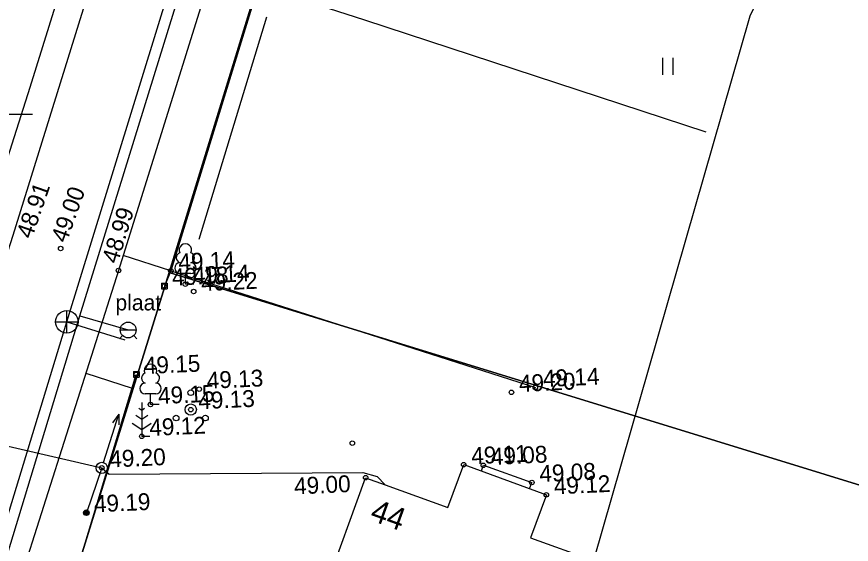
# Model space of a CAD drawing. Extents: x 641661 to 642103, y 6455262 to 6455832.
# Drawn here: x 641901.3 to 641938.34, y 6455380.89 to 6455404.32 of the extents above; entities that cross this region are included whole.
import ezdxf

# ---------------------------------------------------------------- set-up
doc = ezdxf.new("R2010")
doc.units = 0
for name, color, linetype in [('AED', 7, 'Continuous'), ('HALJASTUS', 7, 'Continuous'), ('HOONE', 7, 'Continuous'), ('HOONEDET', 7, 'Continuous'), ('KKAEV', 7, 'Continuous'), ('KORGUS', 7, 'Continuous'), ('KPKAABEL', 7, 'Continuous'), ('KTRASS', 7, 'Continuous'), ('MOOTKORG', 7, 'Continuous'), ('MOOTMPUNKT', 7, 'Continuous'), ('MOOTPIIR', 7, 'Continuous'), ('MPKAABEL', 7, 'Continuous'), ('MPOHULIIN', 7, 'Continuous'), ('PIIR', 7, 'Continuous'), ('POST', 7, 'Continuous'), ('PUU', 7, 'Continuous'), ('TEE', 7, 'Continuous'), ('VKAEV', 7, 'Continuous'), ('VORK', 7, 'Continuous'), ('VTRASS', 7, 'Continuous')]:
    doc.layers.add(name, color=color, linetype=linetype)

msp = doc.modelspace()

# ---------------------------------------------------------------- linework, layer by layer
at = {"layer": 'AED'}
for p, q in [((641907.735, 6455392.488), (641907.735, 6455392.238)), ((641907.735, 6455392.488), (641907.985, 6455392.488)), ((641907.985, 6455392.488), (641907.985, 6455392.238)), ((641907.735, 6455392.238), (641907.985, 6455392.238)), ((641906.487, 6455388.564), (641906.487, 6455388.314)), ((641906.487, 6455388.564), (641906.737, 6455388.564)), ((641906.487, 6455388.314), (641906.737, 6455388.314)), ((641906.737, 6455388.564), (641906.737, 6455388.314))]:
    msp.add_line(p, q, dxfattribs=at)
for points in [[(641916.076, 6455418.888), (641908.145, 6455393.036)], [(641908.144, 6455393.036), (641907.86, 6455392.363)], [(641908.145, 6455393.036), (641917.366, 6455390.086)], [(641917.366, 6455390.086), (641924.321, 6455387.86)], [(641900.438, 6455368.064), (641906.612, 6455388.439)]]:
    msp.add_lwpolyline(points, dxfattribs=at)
at = {"layer": 'HALJASTUS'}
for p, q in [((641929.961, 6455402.501), (641929.961, 6455401.74)), ((641930.416, 6455402.501), (641930.416, 6455401.74))]:
    msp.add_line(p, q, dxfattribs=at)
for points in [[(641913.519, 6455405.237), (641916.735, 6455404.181)], [(641912.396, 6455404.302), (641909.381, 6455394.424)], [(641916.735, 6455404.181), (641931.883, 6455399.207)]]:
    msp.add_lwpolyline(points, dxfattribs=at)
at = {"layer": 'HOONE'}
msp.add_lwpolyline([(641925.146, 6455375.204), (641917.914, 6455377.833), (641914.987, 6455378.897), (641916.788, 6455383.85), (641917.659, 6455383.533), (641920.443, 6455382.521), (641921.141, 6455384.433), (641924.809, 6455383.094), (641924.112, 6455381.187), (641926.899, 6455380.174)], dxfattribs=at)
at = {"layer": 'HOONEDET'}
for p, q in [((641921.926, 6455384.155), (641922.013, 6455384.401)), ((641924.064, 6455383.358), (641924.164, 6455383.64))]:
    msp.add_line(p, q, dxfattribs=at)
msp.add_lwpolyline([(641922.013, 6455384.401), (641924.164, 6455383.64)], dxfattribs=at)
at = {"layer": 'KKAEV'}
for p, q in [((641903.529, 6455390.27), (641903.529, 6455391.27)), ((641903.029, 6455390.77), (641904.029, 6455390.77))]:
    msp.add_line(p, q, dxfattribs=at)
msp.add_circle((641903.529, 6455390.77), 0.5, dxfattribs=at)
at = {"layer": 'KORGUS'}
msp.add_circle((641903.254, 6455394.026), 0.1, dxfattribs=at)
at = {"layer": 'KPKAABEL'}
msp.add_lwpolyline([(641914.999, 6455442.948), (641911.31, 6455431.35), (641906.819, 6455417.009), (641901.893, 6455401.172), (641897.291, 6455386.725), (641893.072, 6455373.122), (641889.28, 6455360.875)], dxfattribs=at)
at = {"layer": 'KTRASS'}
for points in [[(641903.529, 6455390.77), (641913.672, 6455423.718)], [(641894.167, 6455360.044), (641903.529, 6455390.77)], [(641903.529, 6455390.77), (641906.108, 6455389.975)]]:
    msp.add_lwpolyline(points, dxfattribs=at)
at = {"layer": 'MOOTMPUNKT'}
for centre in [(641903.254, 6455394.026), (641905.824, 6455393.055), (641908.145, 6455393.036), (641907.86, 6455392.363), (641908.79, 6455392.445), (641909.155, 6455392.117), (641906.612, 6455388.439), (641924.321, 6455387.86), (641909.405, 6455387.782), (641923.259, 6455387.644), (641907.243, 6455387.102), (641909.029, 6455386.875), (641906.855, 6455385.688), (641916.196, 6455385.384), (641905.079, 6455384.287), (641921.141, 6455384.433), (641922.013, 6455384.401), (641916.788, 6455383.85), (641924.164, 6455383.64), (641924.809, 6455383.094), (641904.396, 6455382.296)]:
    msp.add_circle(centre, 0.1, dxfattribs=at)
at = {"layer": 'MOOTPIIR'}
msp.add_lwpolyline([(641779.554, 6455526.507), (641783.543, 6455537.953), (641787.739, 6455549.86), (641791.108, 6455559.417), (641795.23, 6455562.621), (641817.821, 6455566.849), (641839.388, 6455567.787), (641897.821, 6455513.966), (641933.325, 6455497.935), (641939.867, 6455494.689), (641942.752, 6455492.438), (641937.368, 6455471.943), (641935.524, 6455456.179), (641935.858, 6455446.499), (641936.603, 6455442.558), (641940.535, 6455436.458), (641939.998, 6455415.707), (641937.231, 6455411.349), (641933.833, 6455404.344), (641926.899, 6455380.174)], dxfattribs=at)
at = {"layer": 'MPKAABEL'}
msp.add_lwpolyline([(641889.71, 6455385.9), (641890.336, 6455386.481), (641890.908, 6455386.731), (641895.729, 6455386.445), (641905.079, 6455384.287), (641905.408, 6455384.015), (641916.658, 6455384.087), (641917.3, 6455383.908), (641917.659, 6455383.533)], dxfattribs=at)
at = {"layer": 'MPOHULIIN'}
for p, q in [((641905.154, 6455384.525), (641905.835, 6455386.67)), ((641905.835, 6455386.67), (641905.555, 6455386.285)), ((641905.835, 6455386.67), (641905.84, 6455386.194)), ((641905.079, 6455384.287), (641905.079, 6455384.287))]:
    msp.add_line(p, q, dxfattribs=at)
at = {"layer": 'PIIR'}
msp.add_lwpolyline([(641984.41, 6455639.78), (641975.89, 6455613.02), (641973.59, 6455605.82), (641967.8, 6455586.35), (641953.88, 6455540.33), (641936.22, 6455483.37), (641933.24, 6455473.22), (641925.89, 6455449.53), (641918.01, 6455425.3), (641908.07, 6455392.97), (641900.33, 6455368.07)], dxfattribs=at)
for points in [[(641918.01, 6455425.3), (641978.2, 6455407.39), (641960.11, 6455349.83), (641944.11, 6455354.71), (641951.74, 6455379.51), (641908.07, 6455392.97)], [(641900.33, 6455368.07), (641908.07, 6455392.97), (641951.74, 6455379.51), (641944.11, 6455354.71)]]:
    msp.add_lwpolyline(points, close=True, dxfattribs=at)
at = {"layer": 'POST'}
msp.add_line((641905.079, 6455384.287), (641904.396, 6455382.296), dxfattribs=at)
for centre, radius in [((641905.079, 6455384.287), 0.25), ((641904.396, 6455382.296), 0.125), ((641904.396, 6455382.296), 0.105), ((641904.396, 6455382.296), 0.0851), ((641904.396, 6455382.296), 0.0651), ((641904.396, 6455382.296), 0.0451), ((641904.396, 6455382.296), 0.0251), ((641904.396, 6455382.296), 0.00511)]:
    msp.add_circle(centre, radius, dxfattribs=at)
at = {"layer": 'PUU'}
for p, q in [((641909.03, 6455392.92), (641908.55, 6455392.92)), ((641908.79, 6455392.445), (641908.79, 6455392.92)), ((641909.17, 6455392.445), (641908.79, 6455392.445)), ((641907.483, 6455387.577), (641907.003, 6455387.577)), ((641907.243, 6455387.102), (641907.243, 6455387.577)), ((641906.855, 6455387.188), (641906.855, 6455385.688)), ((641906.855, 6455386.838), (641906.73, 6455386.921)), ((641906.979, 6455386.921), (641906.855, 6455386.838)), ((641907.623, 6455387.102), (641907.243, 6455387.102)), ((641906.855, 6455386.438), (641906.588, 6455386.615)), ((641907.121, 6455386.615), (641906.855, 6455386.438)), ((641906.43, 6455386.277), (641906.855, 6455385.994)), ((641906.855, 6455385.994), (641907.279, 6455386.277)), ((641907.215, 6455385.688), (641906.855, 6455385.688))]:
    msp.add_line(p, q, dxfattribs=at)
for centre, radius in [((641909.029, 6455387.625), 0.125), ((641909.029, 6455386.875), 0.25), ((641908.379, 6455386.5), 0.125), ((641909.679, 6455386.5), 0.125)]:
    msp.add_circle(centre, radius, dxfattribs=at)
for centre, radius, start, end in [((641908.79, 6455393.965), 0.277, 332.5799, 207.4201), ((641908.62, 6455393.618), 0.233, 109.0217, 253.1415), ((641908.961, 6455393.618), 0.233, 286.8508, 70.9859), ((641908.553, 6455393.158), 0.238, 90.0016, 269.3953), ((641909.028, 6455393.158), 0.238, 270.6047, 89.9984), ((641907.243, 6455388.622), 0.277, 332.5799, 207.4201), ((641907.073, 6455388.275), 0.233, 109.0217, 253.1415), ((641907.413, 6455388.275), 0.233, 286.8508, 70.9859), ((641907.005, 6455387.815), 0.238, 90.0016, 269.3953), ((641907.48, 6455387.815), 0.238, 270.6047, 89.9984)]:
    msp.add_arc(centre, radius, start, end, dxfattribs=at)
at = {"layer": 'TEE'}
for points in [[(641915.139, 6455439.831), (641913.808, 6455435.449), (641901.131, 6455394.6), (641893.151, 6455369.652), (641890.063, 6455360.742)], [(641915.8, 6455425.068), (641905.824, 6455393.055), (641898.044, 6455368.594), (641895.121, 6455359.881)], [(641908.144, 6455393.036), (641906.033, 6455393.724)], [(641904.375, 6455388.499), (641906.428, 6455387.829)]]:
    msp.add_lwpolyline(points, dxfattribs=at)
at = {"layer": 'VKAEV'}
for p, q in [((641906.003, 6455390.165), (641905.863, 6455390.025)), ((641905.9, 6455390.412), (641906.6, 6455390.412)), ((641906.497, 6455390.165), (641906.637, 6455390.025))]:
    msp.add_line(p, q, dxfattribs=at)
msp.add_circle((641906.25, 6455390.412), 0.35, dxfattribs=at)
at = {"layer": 'VORK'}
msp.add_line((641898, 6455400), (641902, 6455400), dxfattribs=at)
at = {"layer": 'VTRASS'}
for points in [[(641894.656, 6455359.96), (641897.418, 6455369.041), (641904.106, 6455391.035), (641913.314, 6455420.823), (641914.327, 6455424.034), (641922.039, 6455447.537), (641930.254, 6455472.45), (641932.637, 6455480.645), (641937.273, 6455495.976)], [(641904.106, 6455391.035), (641906.25, 6455390.412)]]:
    msp.add_lwpolyline(points, dxfattribs=at)

# ---------------------------------------------------------------- texts
at = {"layer": 'HOONE'}
msp.add_text('44', height=1, rotation=340.0192, dxfattribs=at).set_placement((641916.931, 6455381.985))
at = {"layer": 'KORGUS'}
for s, rotation, p in [('48.91', 70.8205, (641901.974, 6455394.421)), ('49.00', 70.3374, (641903.513, 6455394.239)), ('48.99', 72.9095, (641905.783, 6455393.313)), ('49.00', 2.5631, (641913.631, 6455383.106)), ('49.12', 2.5631, (641925.158, 6455383.11))]:
    msp.add_text(s, height=0.75, rotation=rotation, dxfattribs=at).set_placement(p)
at = {"layer": 'MOOTKORG'}
for s, p in [('49.14', (641908.495, 6455393.051)), ('49.18', (641908.21, 6455392.379)), ('49.14', (641909.14, 6455392.461)), ('49.22', (641909.505, 6455392.133)), ('49.15', (641906.962, 6455388.454)), ('49.14', (641924.671, 6455387.876)), ('49.13', (641909.754, 6455387.798)), ('49.20', (641923.608, 6455387.66)), ('49.15', (641907.592, 6455387.118)), ('49.13', (641909.378, 6455386.891)), ('49.12', (641907.204, 6455385.703)), ('49.20', (641905.428, 6455384.303)), ('49.11', (641921.491, 6455384.449)), ('49.08', (641922.363, 6455384.417)), ('49.08', (641924.513, 6455383.655)), ('49.19', (641904.746, 6455382.312))]:
    msp.add_text(s, height=0.75, rotation=2.5631, dxfattribs=at).set_placement(p)
at = {"layer": 'TEE'}
msp.add_text('plaat', height=0.7, dxfattribs=at).set_placement((641905.686, 6455391.279))

doc.saveas('drawing.dxf')
